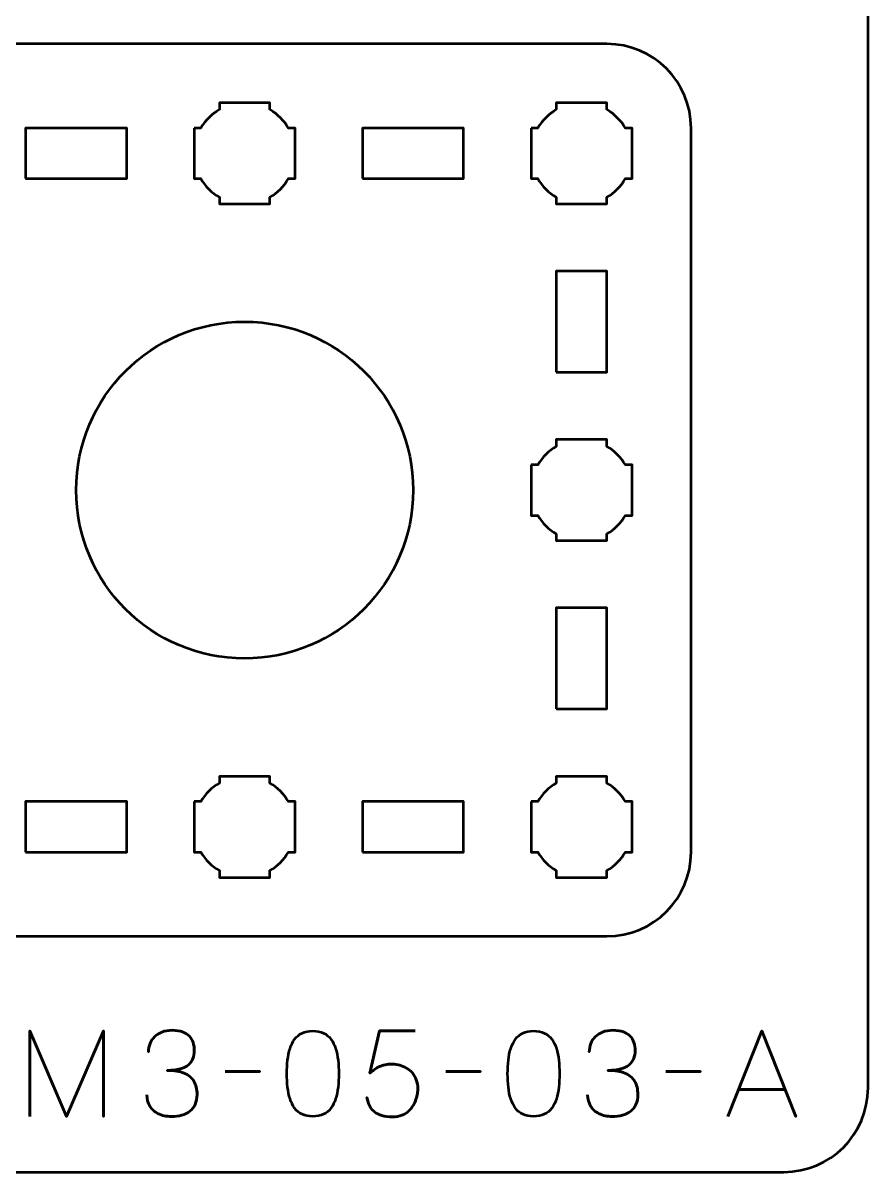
# Model space of a CAD drawing. Header units: centimetres. Extents: x -21 to 0, y -29.7 to 0.
# Drawn here: x -5.02 to 0, y -29.7 to -22.88 of the extents above; entities that cross this region are included whole.
import ezdxf

# ---------------------------------------------------------------- set-up
doc = ezdxf.new("R2010")
doc.units = ezdxf.units.CM
doc.header["$MEASUREMENT"] = 0
doc.layers.add('Layer 1', color=7, linetype='Continuous')

msp = doc.modelspace()

# ---------------------------------------------------------------- linework, layer by layer
at = {"layer": 'Layer 1', "lineweight": 53}
for points in [[(-5, -23.79998), (-4.4, -23.79998), (-4.4, -23.49998), (-5, -23.49998), (-5, -23.79998)], [(-3, -23.79998), (-2.4, -23.79998), (-2.4, -23.49998), (-3, -23.49998), (-3, -23.79998)], [(-1.85, -24.94998), (-1.55, -24.94998), (-1.55, -24.34998), (-1.85, -24.34998), (-1.85, -24.94998)], [(-1.85, -26.94998), (-1.55, -26.94998), (-1.55, -26.34998), (-1.85, -26.34998), (-1.85, -26.94998)], [(-5, -27.79998), (-4.4, -27.79998), (-4.4, -27.49998), (-5, -27.49998), (-5, -27.79998)], [(-3, -27.79998), (-2.4, -27.79998), (-2.4, -27.49998), (-3, -27.49998), (-3, -27.79998)]]:
    msp.add_lwpolyline(points, close=True, dxfattribs=at)
msp.add_ellipse((-3.7, -25.64998), major_axis=(0, 1), ratio=1, dxfattribs=at)
at = {"layer": 'Layer 1', "color": 1, "lineweight": 53}
msp.add_open_spline([(-21.00003, -29.19995), (-21.00003, -29.19995), (-21.00003, -4.69992), (-21.00003, -4.69992), (-21.00003, -4.69992), (-21.00003, -4.61709), (-20.93286, -4.54992), (-20.85003, -4.54992), (-20.85003, -4.54992), (-20.7672, -4.54992), (-20.70003, -4.48275), (-20.70003, -4.39992), (-20.70003, -4.39992), (-20.70003, -4.31709), (-20.7672, -4.24992), (-20.85003, -4.24992), (-20.85003, -4.24992), (-20.93286, -4.24992), (-21.00003, -4.18275), (-21.00003, -4.09992), (-21.00003, -4.09992), (-21.00003, -4.01709), (-20.93286, -3.94992), (-20.85003, -3.94992), (-20.85003, -3.94992), (-20.7672, -3.94992), (-20.70003, -3.88275), (-20.70003, -3.79992), (-20.70003, -3.79992), (-20.70003, -3.71709), (-20.7672, -3.64992), (-20.85003, -3.64992), (-20.85003, -3.64992), (-20.93286, -3.64992), (-21.00003, -3.58275), (-21.00003, -3.49992), (-21.00003, -3.49992), (-21.00003, -3.41709), (-20.93286, -3.34992), (-20.85003, -3.34992), (-20.85003, -3.34992), (-20.7672, -3.34992), (-20.70003, -3.28275), (-20.70003, -3.19992), (-20.70003, -3.19992), (-20.70003, -3.11709), (-20.7672, -3.04992), (-20.85003, -3.04992), (-20.85003, -3.04992), (-20.93286, -3.04992), (-21.00003, -2.98275), (-21.00003, -2.89992), (-21.00003, -2.89992), (-21.00003, -2.81709), (-20.93286, -2.74992), (-20.85003, -2.74992), (-20.85003, -2.74992), (-20.7672, -2.74992), (-20.70003, -2.68275), (-20.70003, -2.59992), (-20.70003, -2.59992), (-20.70003, -2.51709), (-20.7672, -2.44992), (-20.85003, -2.44992), (-20.85003, -2.44992), (-20.93286, -2.44992), (-21.00003, -2.38275), (-21.00003, -2.29992), (-21.00003, -2.29992), (-21.00003, -2.21709), (-20.93286, -2.14992), (-20.85003, -2.14992), (-20.85003, -2.14992), (-20.7672, -2.14992), (-20.70003, -2.08275), (-20.70003, -1.99992), (-20.70003, -1.99992), (-20.70003, -1.91709), (-20.7672, -1.84992), (-20.85003, -1.84992), (-20.85003, -1.84992), (-20.93286, -1.84992), (-21.00003, -1.78275), (-21.00003, -1.69992), (-21.00003, -1.69992), (-21.00003, -1.61709), (-20.93286, -1.54992), (-20.85003, -1.54992), (-20.85003, -1.54992), (-20.7672, -1.54992), (-20.70003, -1.48275), (-20.70003, -1.39992), (-20.70003, -1.39992), (-20.70003, -1.31709), (-20.7672, -1.24992), (-20.85003, -1.24992), (-20.85003, -1.24992), (-20.93286, -1.24992), (-21.00003, -1.18275), (-21.00003, -1.09992), (-21.00003, -1.09992), (-21.00003, -1.09992), (-21.00003, -0.49992), (-21.00003, -0.49992), (-21.00003, -0.49992), (-21.00003, -0.22295), (-20.77694, 0.00004), (-20.49994, 0.00004), (-20.49994, 0.00004), (-20.49994, 0.00004), (-0.50008, 0.00004), (-0.50008, 0.00004), (-0.50008, 0.00004), (-0.22294, 0.00004), (0.00002, -0.22295), (0.00002, -0.49992), (0.00002, -0.49992), (0.00002, -0.49992), (0.00002, -29.19995), (0.00002, -29.19995), (0.00002, -29.19995), (0.00002, -29.47695), (-0.22294, -29.70004), (-0.50008, -29.70004), (-0.50008, -29.70004), (-0.50008, -29.70004), (-20.49994, -29.70004), (-20.49994, -29.70004), (-20.49994, -29.70004), (-20.77694, -29.70004), (-21.00003, -29.47695), (-21.00003, -29.19995)], degree=3, knots=[0, 0, 0, 0, 0.030303, 0.030303, 0.030303, 0.030303, 0.0606061, 0.0606061, 0.0606061, 0.0606061, 0.0909091, 0.0909091, 0.0909091, 0.0909091, 0.1212121, 0.1212121, 0.1212121, 0.1212121, 0.1515152, 0.1515152, 0.1515152, 0.1515152, 0.1818182, 0.1818182, 0.1818182, 0.1818182, 0.2121212, 0.2121212, 0.2121212, 0.2121212, 0.2424242, 0.2424242, 0.2424242, 0.2424242, 0.2727273, 0.2727273, 0.2727273, 0.2727273, 0.3030303, 0.3030303, 0.3030303, 0.3030303, 0.3333333, 0.3333333, 0.3333333, 0.3333333, 0.3636364, 0.3636364, 0.3636364, 0.3636364, 0.3939394, 0.3939394, 0.3939394, 0.3939394, 0.4242424, 0.4242424, 0.4242424, 0.4242424, 0.4545455, 0.4545455, 0.4545455, 0.4545455, 0.4848485, 0.4848485, 0.4848485, 0.4848485, 0.5151515, 0.5151515, 0.5151515, 0.5151515, 0.5454545, 0.5454545, 0.5454545, 0.5454545, 0.5757576, 0.5757576, 0.5757576, 0.5757576, 0.6060606, 0.6060606, 0.6060606, 0.6060606, 0.6363636, 0.6363636, 0.6363636, 0.6363636, 0.6666667, 0.6666667, 0.6666667, 0.6666667, 0.6969697, 0.6969697, 0.6969697, 0.6969697, 0.7272727, 0.7272727, 0.7272727, 0.7272727, 0.7575758, 0.7575758, 0.7575758, 0.7575758, 0.7878788, 0.7878788, 0.7878788, 0.7878788, 0.8181818, 0.8181818, 0.8181818, 0.8181818, 0.8484848, 0.8484848, 0.8484848, 0.8484848, 0.8787879, 0.8787879, 0.8787879, 0.8787879, 0.9090909, 0.9090909, 0.9090909, 0.9090909, 0.9393939, 0.9393939, 0.9393939, 0.9393939, 0.969697, 0.969697, 0.969697, 0.969697, 1, 1, 1, 1], dxfattribs=at)
at = {"layer": 'Layer 1', "color": 3, "lineweight": 53}
msp.add_open_spline([(-10.35, -27.79998), (-10.35, -27.79998), (-10.35, -23.49998), (-10.35, -23.49998), (-10.35, -23.49998), (-10.35, -23.22389), (-10.12609, -22.99998), (-9.85, -22.99998), (-9.85, -22.99998), (-9.85, -22.99998), (-1.55, -22.99998), (-1.55, -22.99998), (-1.55, -22.99998), (-1.27391, -22.99998), (-1.05, -23.22389), (-1.05, -23.49998), (-1.05, -23.49998), (-1.05, -23.49998), (-1.05, -27.79998), (-1.05, -27.79998), (-1.05, -27.79998), (-1.05, -28.07607), (-1.27391, -28.29998), (-1.55, -28.29998), (-1.55, -28.29998), (-1.55, -28.29998), (-9.85, -28.29998), (-9.85, -28.29998), (-9.85, -28.29998), (-10.12609, -28.29998), (-10.35, -28.07607), (-10.35, -27.79998)], degree=3, knots=[0, 0, 0, 0, 0.125, 0.125, 0.125, 0.125, 0.25, 0.25, 0.25, 0.25, 0.375, 0.375, 0.375, 0.375, 0.5, 0.5, 0.5, 0.5, 0.625, 0.625, 0.625, 0.625, 0.75, 0.75, 0.75, 0.75, 0.875, 0.875, 0.875, 0.875, 1, 1, 1, 1], dxfattribs=at)
at = {"layer": 'Layer 1', "lineweight": 53}
for points in [[(-4, -23.49998), (-4, -23.49998), (-3.95985, -23.49998), (-3.95985, -23.49998), (-3.95985, -23.49998), (-3.9335, -23.45445), (-3.89553, -23.41648), (-3.85, -23.39013), (-3.85, -23.39013), (-3.85, -23.39013), (-3.85, -23.34998), (-3.85, -23.34998), (-3.85, -23.34998), (-3.85, -23.34998), (-3.7, -23.34998), (-3.7, -23.34998), (-3.7, -23.34998), (-3.7, -23.34998), (-3.55, -23.34998), (-3.55, -23.34998), (-3.55, -23.34998), (-3.55, -23.34998), (-3.55, -23.39013), (-3.55, -23.39013), (-3.55, -23.39013), (-3.50447, -23.41648), (-3.4665, -23.45445), (-3.44015, -23.49998), (-3.44015, -23.49998), (-3.44015, -23.49998), (-3.4, -23.49998), (-3.4, -23.49998), (-3.4, -23.49998), (-3.4, -23.49998), (-3.4, -23.64998), (-3.4, -23.64998), (-3.4, -23.64998), (-3.4, -23.64998), (-3.4, -23.79998), (-3.4, -23.79998), (-3.4, -23.79998), (-3.4, -23.79998), (-3.44015, -23.79998), (-3.44015, -23.79998), (-3.44015, -23.79998), (-3.4665, -23.84551), (-3.50447, -23.88348), (-3.55, -23.90983), (-3.55, -23.90983), (-3.55, -23.90983), (-3.55, -23.94998), (-3.55, -23.94998), (-3.55, -23.94998), (-3.55, -23.94998), (-3.7, -23.94998), (-3.7, -23.94998), (-3.7, -23.94998), (-3.7, -23.94998), (-3.85, -23.94998), (-3.85, -23.94998), (-3.85, -23.94998), (-3.85, -23.94998), (-3.85, -23.90983), (-3.85, -23.90983), (-3.85, -23.90983), (-3.89553, -23.88348), (-3.9335, -23.84551), (-3.95985, -23.79998), (-3.95985, -23.79998), (-3.95985, -23.79998), (-4, -23.79998), (-4, -23.79998), (-4, -23.79998), (-4, -23.79998), (-4, -23.64998), (-4, -23.64998), (-4, -23.64998), (-4, -23.64998), (-4, -23.49998), (-4, -23.49998)], [(-2, -23.49998), (-2, -23.49998), (-1.95985, -23.49998), (-1.95985, -23.49998), (-1.95985, -23.49998), (-1.9335, -23.45445), (-1.89553, -23.41648), (-1.85, -23.39013), (-1.85, -23.39013), (-1.85, -23.39013), (-1.85, -23.34998), (-1.85, -23.34998), (-1.85, -23.34998), (-1.85, -23.34998), (-1.7, -23.34998), (-1.7, -23.34998), (-1.7, -23.34998), (-1.7, -23.34998), (-1.55, -23.34998), (-1.55, -23.34998), (-1.55, -23.34998), (-1.55, -23.34998), (-1.55, -23.39013), (-1.55, -23.39013), (-1.55, -23.39013), (-1.50447, -23.41648), (-1.4665, -23.45445), (-1.44015, -23.49998), (-1.44015, -23.49998), (-1.44015, -23.49998), (-1.4, -23.49998), (-1.4, -23.49998), (-1.4, -23.49998), (-1.4, -23.49998), (-1.4, -23.64998), (-1.4, -23.64998), (-1.4, -23.64998), (-1.4, -23.64998), (-1.4, -23.79998), (-1.4, -23.79998), (-1.4, -23.79998), (-1.4, -23.79998), (-1.44015, -23.79998), (-1.44015, -23.79998), (-1.44015, -23.79998), (-1.4665, -23.84551), (-1.50447, -23.88348), (-1.55, -23.90983), (-1.55, -23.90983), (-1.55, -23.90983), (-1.55, -23.94998), (-1.55, -23.94998), (-1.55, -23.94998), (-1.55, -23.94998), (-1.7, -23.94998), (-1.7, -23.94998), (-1.7, -23.94998), (-1.7, -23.94998), (-1.85, -23.94998), (-1.85, -23.94998), (-1.85, -23.94998), (-1.85, -23.94998), (-1.85, -23.90983), (-1.85, -23.90983), (-1.85, -23.90983), (-1.89553, -23.88348), (-1.9335, -23.84551), (-1.95985, -23.79998), (-1.95985, -23.79998), (-1.95985, -23.79998), (-2, -23.79998), (-2, -23.79998), (-2, -23.79998), (-2, -23.79998), (-2, -23.64998), (-2, -23.64998), (-2, -23.64998), (-2, -23.64998), (-2, -23.49998), (-2, -23.49998)], [(-2, -25.49998), (-2, -25.49998), (-1.95985, -25.49998), (-1.95985, -25.49998), (-1.95985, -25.49998), (-1.9335, -25.45445), (-1.89553, -25.41648), (-1.85, -25.39013), (-1.85, -25.39013), (-1.85, -25.39013), (-1.85, -25.34998), (-1.85, -25.34998), (-1.85, -25.34998), (-1.85, -25.34998), (-1.7, -25.34998), (-1.7, -25.34998), (-1.7, -25.34998), (-1.7, -25.34998), (-1.55, -25.34998), (-1.55, -25.34998), (-1.55, -25.34998), (-1.55, -25.34998), (-1.55, -25.39013), (-1.55, -25.39013), (-1.55, -25.39013), (-1.50447, -25.41648), (-1.4665, -25.45445), (-1.44015, -25.49998), (-1.44015, -25.49998), (-1.44015, -25.49998), (-1.4, -25.49998), (-1.4, -25.49998), (-1.4, -25.49998), (-1.4, -25.49998), (-1.4, -25.64998), (-1.4, -25.64998), (-1.4, -25.64998), (-1.4, -25.64998), (-1.4, -25.79998), (-1.4, -25.79998), (-1.4, -25.79998), (-1.4, -25.79998), (-1.44015, -25.79998), (-1.44015, -25.79998), (-1.44015, -25.79998), (-1.4665, -25.84551), (-1.50447, -25.88348), (-1.55, -25.90983), (-1.55, -25.90983), (-1.55, -25.90983), (-1.55, -25.94998), (-1.55, -25.94998), (-1.55, -25.94998), (-1.55, -25.94998), (-1.7, -25.94998), (-1.7, -25.94998), (-1.7, -25.94998), (-1.7, -25.94998), (-1.85, -25.94998), (-1.85, -25.94998), (-1.85, -25.94998), (-1.85, -25.94998), (-1.85, -25.90983), (-1.85, -25.90983), (-1.85, -25.90983), (-1.89553, -25.88348), (-1.9335, -25.84551), (-1.95985, -25.79998), (-1.95985, -25.79998), (-1.95985, -25.79998), (-2, -25.79998), (-2, -25.79998), (-2, -25.79998), (-2, -25.79998), (-2, -25.64998), (-2, -25.64998), (-2, -25.64998), (-2, -25.64998), (-2, -25.49998), (-2, -25.49998)], [(-4, -27.49998), (-4, -27.49998), (-3.95985, -27.49998), (-3.95985, -27.49998), (-3.95985, -27.49998), (-3.9335, -27.45445), (-3.89553, -27.41648), (-3.85, -27.39013), (-3.85, -27.39013), (-3.85, -27.39013), (-3.85, -27.34998), (-3.85, -27.34998), (-3.85, -27.34998), (-3.85, -27.34998), (-3.7, -27.34998), (-3.7, -27.34998), (-3.7, -27.34998), (-3.7, -27.34998), (-3.55, -27.34998), (-3.55, -27.34998), (-3.55, -27.34998), (-3.55, -27.34998), (-3.55, -27.39013), (-3.55, -27.39013), (-3.55, -27.39013), (-3.50447, -27.41648), (-3.4665, -27.45445), (-3.44015, -27.49998), (-3.44015, -27.49998), (-3.44015, -27.49998), (-3.4, -27.49998), (-3.4, -27.49998), (-3.4, -27.49998), (-3.4, -27.49998), (-3.4, -27.64998), (-3.4, -27.64998), (-3.4, -27.64998), (-3.4, -27.64998), (-3.4, -27.79998), (-3.4, -27.79998), (-3.4, -27.79998), (-3.4, -27.79998), (-3.44015, -27.79998), (-3.44015, -27.79998), (-3.44015, -27.79998), (-3.4665, -27.84551), (-3.50447, -27.88348), (-3.55, -27.90983), (-3.55, -27.90983), (-3.55, -27.90983), (-3.55, -27.94998), (-3.55, -27.94998), (-3.55, -27.94998), (-3.55, -27.94998), (-3.7, -27.94998), (-3.7, -27.94998), (-3.7, -27.94998), (-3.7, -27.94998), (-3.85, -27.94998), (-3.85, -27.94998), (-3.85, -27.94998), (-3.85, -27.94998), (-3.85, -27.90983), (-3.85, -27.90983), (-3.85, -27.90983), (-3.89553, -27.88348), (-3.9335, -27.84551), (-3.95985, -27.79998), (-3.95985, -27.79998), (-3.95985, -27.79998), (-4, -27.79998), (-4, -27.79998), (-4, -27.79998), (-4, -27.79998), (-4, -27.64998), (-4, -27.64998), (-4, -27.64998), (-4, -27.64998), (-4, -27.49998), (-4, -27.49998)], [(-2, -27.49998), (-2, -27.49998), (-1.95985, -27.49998), (-1.95985, -27.49998), (-1.95985, -27.49998), (-1.9335, -27.45445), (-1.89553, -27.41648), (-1.85, -27.39013), (-1.85, -27.39013), (-1.85, -27.39013), (-1.85, -27.34998), (-1.85, -27.34998), (-1.85, -27.34998), (-1.85, -27.34998), (-1.7, -27.34998), (-1.7, -27.34998), (-1.7, -27.34998), (-1.7, -27.34998), (-1.55, -27.34998), (-1.55, -27.34998), (-1.55, -27.34998), (-1.55, -27.34998), (-1.55, -27.39013), (-1.55, -27.39013), (-1.55, -27.39013), (-1.50447, -27.41648), (-1.4665, -27.45445), (-1.44015, -27.49998), (-1.44015, -27.49998), (-1.44015, -27.49998), (-1.4, -27.49998), (-1.4, -27.49998), (-1.4, -27.49998), (-1.4, -27.49998), (-1.4, -27.64998), (-1.4, -27.64998), (-1.4, -27.64998), (-1.4, -27.64998), (-1.4, -27.79998), (-1.4, -27.79998), (-1.4, -27.79998), (-1.4, -27.79998), (-1.44015, -27.79998), (-1.44015, -27.79998), (-1.44015, -27.79998), (-1.4665, -27.84551), (-1.50447, -27.88348), (-1.55, -27.90983), (-1.55, -27.90983), (-1.55, -27.90983), (-1.55, -27.94998), (-1.55, -27.94998), (-1.55, -27.94998), (-1.55, -27.94998), (-1.7, -27.94998), (-1.7, -27.94998), (-1.7, -27.94998), (-1.7, -27.94998), (-1.85, -27.94998), (-1.85, -27.94998), (-1.85, -27.94998), (-1.85, -27.94998), (-1.85, -27.90983), (-1.85, -27.90983), (-1.85, -27.90983), (-1.89553, -27.88348), (-1.9335, -27.84551), (-1.95985, -27.79998), (-1.95985, -27.79998), (-1.95985, -27.79998), (-2, -27.79998), (-2, -27.79998), (-2, -27.79998), (-2, -27.79998), (-2, -27.64998), (-2, -27.64998), (-2, -27.64998), (-2, -27.64998), (-2, -27.49998), (-2, -27.49998)]]:
    msp.add_open_spline(points, degree=3, knots=[0, 0, 0, 0, 0.05, 0.05, 0.05, 0.05, 0.1, 0.1, 0.1, 0.1, 0.15, 0.15, 0.15, 0.15, 0.2, 0.2, 0.2, 0.2, 0.25, 0.25, 0.25, 0.25, 0.3, 0.3, 0.3, 0.3, 0.35, 0.35, 0.35, 0.35, 0.4, 0.4, 0.4, 0.4, 0.45, 0.45, 0.45, 0.45, 0.5, 0.5, 0.5, 0.5, 0.55, 0.55, 0.55, 0.55, 0.6, 0.6, 0.6, 0.6, 0.65, 0.65, 0.65, 0.65, 0.7, 0.7, 0.7, 0.7, 0.75, 0.75, 0.75, 0.75, 0.8, 0.8, 0.8, 0.8, 0.85, 0.85, 0.85, 0.85, 0.9, 0.9, 0.9, 0.9, 0.95, 0.95, 0.95, 0.95, 1, 1, 1, 1], dxfattribs=at)
at = {"layer": 'Layer 1', "color": 5, "lineweight": 53}
for points, knots in [([(-4.97516, -29.36992), (-4.97516, -29.36992), (-4.97516, -28.86121), (-4.97516, -28.86121), (-4.97516, -28.86121), (-4.97516, -28.86121), (-4.75644, -29.36992), (-4.75644, -29.36992), (-4.75644, -29.36992), (-4.75644, -29.36992), (-4.53701, -28.86121), (-4.53701, -28.86121), (-4.53701, -28.86121), (-4.53701, -28.86121), (-4.53701, -29.36992), (-4.53701, -29.36992), (-4.53701, -29.36992), (-4.53701, -29.36992), (-4.53701, -28.86121), (-4.53701, -28.86121), (-4.53701, -28.86121), (-4.53701, -28.86121), (-4.75644, -29.36992), (-4.75644, -29.36992), (-4.75644, -29.36992), (-4.75644, -29.36992), (-4.97516, -28.86121), (-4.97516, -28.86121), (-4.97516, -28.86121), (-4.97516, -28.86121), (-4.97516, -29.36992), (-4.97516, -29.36992)], [0, 0, 0, 0, 0.125, 0.125, 0.125, 0.125, 0.25, 0.25, 0.25, 0.25, 0.375, 0.375, 0.375, 0.375, 0.5, 0.5, 0.5, 0.5, 0.625, 0.625, 0.625, 0.625, 0.75, 0.75, 0.75, 0.75, 0.875, 0.875, 0.875, 0.875, 1, 1, 1, 1]), ([(-4.28018, -29.24221), (-4.28006, -29.26761), (-4.27418, -29.28972), (-4.26254, -29.30889), (-4.26254, -29.30889), (-4.2509, -29.32794), (-4.23432, -29.34287), (-4.21268, -29.35357), (-4.21268, -29.35357), (-4.19104, -29.36428), (-4.16506, -29.36968), (-4.13483, -29.36992), (-4.13483, -29.36992), (-4.11214, -29.36992), (-4.09156, -29.36757), (-4.07286, -29.36263), (-4.07286, -29.36263), (-4.05428, -29.35769), (-4.03829, -29.35005), (-4.02477, -29.33958), (-4.02477, -29.33958), (-4.01124, -29.32912), (-4.0009, -29.31559), (-3.99349, -29.29913), (-3.99349, -29.29913), (-3.9862, -29.28255), (-3.98255, -29.26267), (-3.98243, -29.23939), (-3.98243, -29.23939), (-3.98232, -29.20835), (-3.98867, -29.18212), (-4.00125, -29.16084), (-4.00125, -29.16084), (-4.01383, -29.13955), (-4.03335, -29.12356), (-4.05957, -29.11263), (-4.05957, -29.11263), (-4.0858, -29.10169), (-4.11943, -29.09616), (-4.16023, -29.09616), (-4.16023, -29.09616), (-4.12978, -29.09628), (-4.10426, -29.09346), (-4.08345, -29.0877), (-4.08345, -29.0877), (-4.06275, -29.08193), (-4.04617, -29.07382), (-4.0337, -29.06324), (-4.0337, -29.06324), (-4.02124, -29.05277), (-4.01218, -29.04031), (-4.00678, -29.02596), (-4.00678, -29.02596), (-4.00125, -29.01173), (-3.99854, -28.99609), (-3.99866, -28.97904), (-3.99866, -28.97904), (-3.99854, -28.96199), (-4.0009, -28.94623), (-4.0056, -28.93165), (-4.0056, -28.93165), (-4.01019, -28.91707), (-4.01771, -28.90425), (-4.02794, -28.89331), (-4.02794, -28.89331), (-4.03817, -28.88238), (-4.0517, -28.87379), (-4.06828, -28.86768), (-4.06828, -28.86768), (-4.08497, -28.86156), (-4.10532, -28.85851), (-4.12919, -28.85839), (-4.12919, -28.85839), (-4.15294, -28.85851), (-4.17376, -28.86203), (-4.1914, -28.86885), (-4.1914, -28.86885), (-4.20915, -28.87568), (-4.22373, -28.88497), (-4.23549, -28.89684), (-4.23549, -28.89684), (-4.24714, -28.90872), (-4.25584, -28.92224), (-4.2616, -28.93753), (-4.2616, -28.93753), (-4.26748, -28.95282), (-4.2703, -28.96904), (-4.2703, -28.9861), (-4.2703, -28.9861), (-4.2703, -28.96904), (-4.26748, -28.95282), (-4.2616, -28.93753), (-4.2616, -28.93753), (-4.25584, -28.92224), (-4.24714, -28.90872), (-4.23549, -28.89684), (-4.23549, -28.89684), (-4.22373, -28.88497), (-4.20915, -28.87568), (-4.1914, -28.86885), (-4.1914, -28.86885), (-4.17376, -28.86203), (-4.15294, -28.85851), (-4.12919, -28.85839), (-4.12919, -28.85839), (-4.10532, -28.85851), (-4.08497, -28.86156), (-4.06828, -28.86768), (-4.06828, -28.86768), (-4.0517, -28.87379), (-4.03817, -28.88238), (-4.02794, -28.89331), (-4.02794, -28.89331), (-4.01771, -28.90425), (-4.01019, -28.91707), (-4.0056, -28.93165), (-4.0056, -28.93165), (-4.0009, -28.94623), (-3.99854, -28.96199), (-3.99866, -28.97904), (-3.99866, -28.97904), (-3.99854, -28.99609), (-4.00125, -29.01173), (-4.00678, -29.02596), (-4.00678, -29.02596), (-4.01218, -29.04031), (-4.02124, -29.05277), (-4.0337, -29.06324), (-4.0337, -29.06324), (-4.04617, -29.07382), (-4.06275, -29.08193), (-4.08345, -29.0877), (-4.08345, -29.0877), (-4.10426, -29.09346), (-4.12978, -29.09628), (-4.16023, -29.09616), (-4.16023, -29.09616), (-4.11943, -29.09616), (-4.0858, -29.10169), (-4.05957, -29.11263), (-4.05957, -29.11263), (-4.03335, -29.12356), (-4.01383, -29.13955), (-4.00125, -29.16084), (-4.00125, -29.16084), (-3.98867, -29.18212), (-3.98232, -29.20835), (-3.98243, -29.23939), (-3.98243, -29.23939), (-3.98255, -29.26267), (-3.9862, -29.28255), (-3.99349, -29.29913), (-3.99349, -29.29913), (-4.0009, -29.31559), (-4.01124, -29.32912), (-4.02477, -29.33958), (-4.02477, -29.33958), (-4.03829, -29.35005), (-4.05428, -29.35769), (-4.07286, -29.36263), (-4.07286, -29.36263), (-4.09156, -29.36757), (-4.11214, -29.36992), (-4.13483, -29.36992), (-4.13483, -29.36992), (-4.16506, -29.36968), (-4.19104, -29.36428), (-4.21268, -29.35357), (-4.21268, -29.35357), (-4.23432, -29.34287), (-4.2509, -29.32794), (-4.26254, -29.30889), (-4.26254, -29.30889), (-4.27418, -29.28972), (-4.28006, -29.26761), (-4.28018, -29.24221)], [0, 0, 0, 0, 0.0227273, 0.0227273, 0.0227273, 0.0227273, 0.0454545, 0.0454545, 0.0454545, 0.0454545, 0.0681818, 0.0681818, 0.0681818, 0.0681818, 0.0909091, 0.0909091, 0.0909091, 0.0909091, 0.1136364, 0.1136364, 0.1136364, 0.1136364, 0.1363636, 0.1363636, 0.1363636, 0.1363636, 0.1590909, 0.1590909, 0.1590909, 0.1590909, 0.1818182, 0.1818182, 0.1818182, 0.1818182, 0.2045455, 0.2045455, 0.2045455, 0.2045455, 0.2272727, 0.2272727, 0.2272727, 0.2272727, 0.25, 0.25, 0.25, 0.25, 0.2727273, 0.2727273, 0.2727273, 0.2727273, 0.2954545, 0.2954545, 0.2954545, 0.2954545, 0.3181818, 0.3181818, 0.3181818, 0.3181818, 0.3409091, 0.3409091, 0.3409091, 0.3409091, 0.3636364, 0.3636364, 0.3636364, 0.3636364, 0.3863636, 0.3863636, 0.3863636, 0.3863636, 0.4090909, 0.4090909, 0.4090909, 0.4090909, 0.4318182, 0.4318182, 0.4318182, 0.4318182, 0.4545455, 0.4545455, 0.4545455, 0.4545455, 0.4772727, 0.4772727, 0.4772727, 0.4772727, 0.5, 0.5, 0.5, 0.5, 0.5227273, 0.5227273, 0.5227273, 0.5227273, 0.5454545, 0.5454545, 0.5454545, 0.5454545, 0.5681818, 0.5681818, 0.5681818, 0.5681818, 0.5909091, 0.5909091, 0.5909091, 0.5909091, 0.6136364, 0.6136364, 0.6136364, 0.6136364, 0.6363636, 0.6363636, 0.6363636, 0.6363636, 0.6590909, 0.6590909, 0.6590909, 0.6590909, 0.6818182, 0.6818182, 0.6818182, 0.6818182, 0.7045455, 0.7045455, 0.7045455, 0.7045455, 0.7272727, 0.7272727, 0.7272727, 0.7272727, 0.75, 0.75, 0.75, 0.75, 0.7727273, 0.7727273, 0.7727273, 0.7727273, 0.7954545, 0.7954545, 0.7954545, 0.7954545, 0.8181818, 0.8181818, 0.8181818, 0.8181818, 0.8409091, 0.8409091, 0.8409091, 0.8409091, 0.8636364, 0.8636364, 0.8636364, 0.8636364, 0.8863636, 0.8863636, 0.8863636, 0.8863636, 0.9090909, 0.9090909, 0.9090909, 0.9090909, 0.9318182, 0.9318182, 0.9318182, 0.9318182, 0.9545455, 0.9545455, 0.9545455, 0.9545455, 0.9772727, 0.9772727, 0.9772727, 0.9772727, 1, 1, 1, 1]), ([(-3.29522, -29.36992), (-3.27052, -29.3698), (-3.24924, -29.36545), (-3.23148, -29.35698), (-3.23148, -29.35698), (-3.21384, -29.34852), (-3.19914, -29.33641), (-3.18738, -29.321), (-3.18738, -29.321), (-3.17574, -29.30548), (-3.16657, -29.28713), (-3.15975, -29.26597), (-3.15975, -29.26597), (-3.15305, -29.2448), (-3.14823, -29.22163), (-3.14552, -29.19623), (-3.14552, -29.19623), (-3.1427, -29.17083), (-3.14129, -29.14414), (-3.14141, -29.11592), (-3.14141, -29.11592), (-3.14129, -29.08781), (-3.1427, -29.06112), (-3.14552, -29.03584), (-3.14552, -29.03584), (-3.14823, -29.01055), (-3.15305, -28.98727), (-3.15975, -28.9661), (-3.15975, -28.9661), (-3.16657, -28.94506), (-3.17574, -28.92671), (-3.18738, -28.91107), (-3.18738, -28.91107), (-3.19914, -28.89555), (-3.21384, -28.88344), (-3.23148, -28.87497), (-3.23148, -28.87497), (-3.24924, -28.86639), (-3.27052, -28.86203), (-3.29522, -28.86192), (-3.29522, -28.86192), (-3.31991, -28.86203), (-3.3412, -28.86639), (-3.35895, -28.87497), (-3.35895, -28.87497), (-3.37659, -28.88344), (-3.39129, -28.89555), (-3.40305, -28.91107), (-3.40305, -28.91107), (-3.41469, -28.92671), (-3.42386, -28.94506), (-3.43068, -28.9661), (-3.43068, -28.9661), (-3.43739, -28.98727), (-3.44221, -29.01055), (-3.44491, -29.03584), (-3.44491, -29.03584), (-3.44774, -29.06112), (-3.44915, -29.08781), (-3.44903, -29.11592), (-3.44903, -29.11592), (-3.44915, -29.14414), (-3.44774, -29.17083), (-3.44491, -29.19623), (-3.44491, -29.19623), (-3.44221, -29.22163), (-3.43739, -29.2448), (-3.43068, -29.26597), (-3.43068, -29.26597), (-3.42386, -29.28713), (-3.41469, -29.30548), (-3.40305, -29.321), (-3.40305, -29.321), (-3.39129, -29.33641), (-3.37659, -29.34852), (-3.35895, -29.35698), (-3.35895, -29.35698), (-3.3412, -29.36545), (-3.31991, -29.3698), (-3.29522, -29.36992)], [0, 0, 0, 0, 0.05, 0.05, 0.05, 0.05, 0.1, 0.1, 0.1, 0.1, 0.15, 0.15, 0.15, 0.15, 0.2, 0.2, 0.2, 0.2, 0.25, 0.25, 0.25, 0.25, 0.3, 0.3, 0.3, 0.3, 0.35, 0.35, 0.35, 0.35, 0.4, 0.4, 0.4, 0.4, 0.45, 0.45, 0.45, 0.45, 0.5, 0.5, 0.5, 0.5, 0.55, 0.55, 0.55, 0.55, 0.6, 0.6, 0.6, 0.6, 0.65, 0.65, 0.65, 0.65, 0.7, 0.7, 0.7, 0.7, 0.75, 0.75, 0.75, 0.75, 0.8, 0.8, 0.8, 0.8, 0.85, 0.85, 0.85, 0.85, 0.9, 0.9, 0.9, 0.9, 0.95, 0.95, 0.95, 0.95, 1, 1, 1, 1]), ([(-3.29522, -29.36992), (-3.27052, -29.3698), (-3.24924, -29.36545), (-3.23148, -29.35698), (-3.23148, -29.35698), (-3.21384, -29.34852), (-3.19914, -29.33641), (-3.18738, -29.321), (-3.18738, -29.321), (-3.17574, -29.30548), (-3.16657, -29.28713), (-3.15975, -29.26597), (-3.15975, -29.26597), (-3.15305, -29.2448), (-3.14823, -29.22163), (-3.14552, -29.19623), (-3.14552, -29.19623), (-3.1427, -29.17083), (-3.14129, -29.14414), (-3.14141, -29.11592), (-3.14141, -29.11592), (-3.14129, -29.08781), (-3.1427, -29.06112), (-3.14552, -29.03584), (-3.14552, -29.03584), (-3.14823, -29.01055), (-3.15305, -28.98727), (-3.15975, -28.9661), (-3.15975, -28.9661), (-3.16657, -28.94506), (-3.17574, -28.92671), (-3.18738, -28.91107), (-3.18738, -28.91107), (-3.19914, -28.89555), (-3.21384, -28.88344), (-3.23148, -28.87497), (-3.23148, -28.87497), (-3.24924, -28.86639), (-3.27052, -28.86203), (-3.29522, -28.86192), (-3.29522, -28.86192), (-3.31991, -28.86203), (-3.3412, -28.86639), (-3.35895, -28.87497), (-3.35895, -28.87497), (-3.37659, -28.88344), (-3.39129, -28.89555), (-3.40305, -28.91107), (-3.40305, -28.91107), (-3.41469, -28.92671), (-3.42386, -28.94506), (-3.43068, -28.9661), (-3.43068, -28.9661), (-3.43739, -28.98727), (-3.44221, -29.01055), (-3.44491, -29.03584), (-3.44491, -29.03584), (-3.44774, -29.06112), (-3.44915, -29.08781), (-3.44903, -29.11592), (-3.44903, -29.11592), (-3.44915, -29.14414), (-3.44774, -29.17083), (-3.44491, -29.19623), (-3.44491, -29.19623), (-3.44221, -29.22163), (-3.43739, -29.2448), (-3.43068, -29.26597), (-3.43068, -29.26597), (-3.42386, -29.28713), (-3.41469, -29.30548), (-3.40305, -29.321), (-3.40305, -29.321), (-3.39129, -29.33641), (-3.37659, -29.34852), (-3.35895, -29.35698), (-3.35895, -29.35698), (-3.3412, -29.36545), (-3.31991, -29.3698), (-3.29522, -29.36992)], [0, 0, 0, 0, 0.05, 0.05, 0.05, 0.05, 0.1, 0.1, 0.1, 0.1, 0.15, 0.15, 0.15, 0.15, 0.2, 0.2, 0.2, 0.2, 0.25, 0.25, 0.25, 0.25, 0.3, 0.3, 0.3, 0.3, 0.35, 0.35, 0.35, 0.35, 0.4, 0.4, 0.4, 0.4, 0.45, 0.45, 0.45, 0.45, 0.5, 0.5, 0.5, 0.5, 0.55, 0.55, 0.55, 0.55, 0.6, 0.6, 0.6, 0.6, 0.65, 0.65, 0.65, 0.65, 0.7, 0.7, 0.7, 0.7, 0.75, 0.75, 0.75, 0.75, 0.8, 0.8, 0.8, 0.8, 0.85, 0.85, 0.85, 0.85, 0.9, 0.9, 0.9, 0.9, 0.95, 0.95, 0.95, 0.95, 1, 1, 1, 1]), ([(-2.68844, -28.86121), (-2.68844, -28.86121), (-2.90011, -28.86121), (-2.90011, -28.86121), (-2.90011, -28.86121), (-2.90011, -28.86121), (-2.95655, -29.1138), (-2.95655, -29.1138), (-2.95655, -29.1138), (-2.94667, -29.10533), (-2.93727, -29.09769), (-2.92821, -29.09099), (-2.92821, -29.09099), (-2.91927, -29.08429), (-2.90987, -29.07864), (-2.89987, -29.07394), (-2.89987, -29.07394), (-2.88999, -29.06923), (-2.8787, -29.06571), (-2.866, -29.06324), (-2.866, -29.06324), (-2.85342, -29.06077), (-2.83837, -29.05947), (-2.82108, -29.05947), (-2.82108, -29.05947), (-2.80697, -29.05947), (-2.79286, -29.06136), (-2.77875, -29.06524), (-2.77875, -29.06524), (-2.76464, -29.069), (-2.75123, -29.07476), (-2.73853, -29.0824), (-2.73853, -29.0824), (-2.72571, -29.09017), (-2.71443, -29.09981), (-2.70455, -29.11145), (-2.70455, -29.11145), (-2.69455, -29.12309), (-2.68667, -29.13673), (-2.68103, -29.15237), (-2.68103, -29.15237), (-2.67527, -29.16801), (-2.67233, -29.18577), (-2.67221, -29.20552), (-2.67221, -29.20552), (-2.67209, -29.21282), (-2.67292, -29.22199), (-2.67456, -29.23281), (-2.67456, -29.23281), (-2.67609, -29.24362), (-2.67891, -29.25538), (-2.68291, -29.26785), (-2.68291, -29.26785), (-2.68691, -29.28031), (-2.69255, -29.29266), (-2.69973, -29.30489), (-2.69973, -29.30489), (-2.7069, -29.31712), (-2.71607, -29.32829), (-2.72713, -29.3384), (-2.72713, -29.3384), (-2.73818, -29.34852), (-2.75159, -29.35663), (-2.76723, -29.36275), (-2.76723, -29.36275), (-2.78298, -29.36874), (-2.80144, -29.37192), (-2.82249, -29.37204), (-2.82249, -29.37204), (-2.84766, -29.37192), (-2.86883, -29.36921), (-2.88599, -29.36416), (-2.88599, -29.36416), (-2.90316, -29.35898), (-2.91716, -29.35228), (-2.92798, -29.34381), (-2.92798, -29.34381), (-2.93891, -29.33535), (-2.94738, -29.32606), (-2.95349, -29.31594), (-2.95349, -29.31594), (-2.95961, -29.30583), (-2.96419, -29.29572), (-2.96725, -29.28561), (-2.96725, -29.28561), (-2.97031, -29.27549), (-2.97266, -29.2662), (-2.97419, -29.25774), (-2.97419, -29.25774), (-2.97266, -29.2662), (-2.97031, -29.27549), (-2.96725, -29.28561), (-2.96725, -29.28561), (-2.96419, -29.29572), (-2.95961, -29.30583), (-2.95349, -29.31594), (-2.95349, -29.31594), (-2.94738, -29.32606), (-2.93891, -29.33535), (-2.92798, -29.34381), (-2.92798, -29.34381), (-2.91716, -29.35228), (-2.90316, -29.35898), (-2.88599, -29.36416), (-2.88599, -29.36416), (-2.86883, -29.36921), (-2.84766, -29.37192), (-2.82249, -29.37204), (-2.82249, -29.37204), (-2.80144, -29.37192), (-2.78298, -29.36874), (-2.76723, -29.36275), (-2.76723, -29.36275), (-2.75159, -29.35663), (-2.73818, -29.34852), (-2.72713, -29.3384), (-2.72713, -29.3384), (-2.71607, -29.32829), (-2.7069, -29.31712), (-2.69973, -29.30489), (-2.69973, -29.30489), (-2.69255, -29.29266), (-2.68691, -29.28031), (-2.68291, -29.26785), (-2.68291, -29.26785), (-2.67891, -29.25538), (-2.67609, -29.24362), (-2.67456, -29.23281), (-2.67456, -29.23281), (-2.67292, -29.22199), (-2.67209, -29.21282), (-2.67221, -29.20552), (-2.67221, -29.20552), (-2.67233, -29.18577), (-2.67527, -29.16801), (-2.68103, -29.15237), (-2.68103, -29.15237), (-2.68667, -29.13673), (-2.69455, -29.12309), (-2.70455, -29.11145), (-2.70455, -29.11145), (-2.71443, -29.09981), (-2.72571, -29.09017), (-2.73853, -29.0824), (-2.73853, -29.0824), (-2.75123, -29.07476), (-2.76464, -29.069), (-2.77875, -29.06524), (-2.77875, -29.06524), (-2.79286, -29.06136), (-2.80697, -29.05947), (-2.82108, -29.05947), (-2.82108, -29.05947), (-2.83837, -29.05947), (-2.85342, -29.06077), (-2.866, -29.06324), (-2.866, -29.06324), (-2.8787, -29.06571), (-2.88999, -29.06923), (-2.89987, -29.07394), (-2.89987, -29.07394), (-2.90987, -29.07864), (-2.91927, -29.08429), (-2.92821, -29.09099), (-2.92821, -29.09099), (-2.93727, -29.09769), (-2.94667, -29.10533), (-2.95655, -29.1138), (-2.95655, -29.1138), (-2.95655, -29.1138), (-2.90011, -28.86121), (-2.90011, -28.86121), (-2.90011, -28.86121), (-2.90011, -28.86121), (-2.68844, -28.86121), (-2.68844, -28.86121)], [0, 0, 0, 0, 0.0227273, 0.0227273, 0.0227273, 0.0227273, 0.0454545, 0.0454545, 0.0454545, 0.0454545, 0.0681818, 0.0681818, 0.0681818, 0.0681818, 0.0909091, 0.0909091, 0.0909091, 0.0909091, 0.1136364, 0.1136364, 0.1136364, 0.1136364, 0.1363636, 0.1363636, 0.1363636, 0.1363636, 0.1590909, 0.1590909, 0.1590909, 0.1590909, 0.1818182, 0.1818182, 0.1818182, 0.1818182, 0.2045455, 0.2045455, 0.2045455, 0.2045455, 0.2272727, 0.2272727, 0.2272727, 0.2272727, 0.25, 0.25, 0.25, 0.25, 0.2727273, 0.2727273, 0.2727273, 0.2727273, 0.2954545, 0.2954545, 0.2954545, 0.2954545, 0.3181818, 0.3181818, 0.3181818, 0.3181818, 0.3409091, 0.3409091, 0.3409091, 0.3409091, 0.3636364, 0.3636364, 0.3636364, 0.3636364, 0.3863636, 0.3863636, 0.3863636, 0.3863636, 0.4090909, 0.4090909, 0.4090909, 0.4090909, 0.4318182, 0.4318182, 0.4318182, 0.4318182, 0.4545455, 0.4545455, 0.4545455, 0.4545455, 0.4772727, 0.4772727, 0.4772727, 0.4772727, 0.5, 0.5, 0.5, 0.5, 0.5227273, 0.5227273, 0.5227273, 0.5227273, 0.5454545, 0.5454545, 0.5454545, 0.5454545, 0.5681818, 0.5681818, 0.5681818, 0.5681818, 0.5909091, 0.5909091, 0.5909091, 0.5909091, 0.6136364, 0.6136364, 0.6136364, 0.6136364, 0.6363636, 0.6363636, 0.6363636, 0.6363636, 0.6590909, 0.6590909, 0.6590909, 0.6590909, 0.6818182, 0.6818182, 0.6818182, 0.6818182, 0.7045455, 0.7045455, 0.7045455, 0.7045455, 0.7272727, 0.7272727, 0.7272727, 0.7272727, 0.75, 0.75, 0.75, 0.75, 0.7727273, 0.7727273, 0.7727273, 0.7727273, 0.7954545, 0.7954545, 0.7954545, 0.7954545, 0.8181818, 0.8181818, 0.8181818, 0.8181818, 0.8409091, 0.8409091, 0.8409091, 0.8409091, 0.8636364, 0.8636364, 0.8636364, 0.8636364, 0.8863636, 0.8863636, 0.8863636, 0.8863636, 0.9090909, 0.9090909, 0.9090909, 0.9090909, 0.9318182, 0.9318182, 0.9318182, 0.9318182, 0.9545455, 0.9545455, 0.9545455, 0.9545455, 0.9772727, 0.9772727, 0.9772727, 0.9772727, 1, 1, 1, 1]), ([(-1.985, -29.36992), (-1.9603, -29.3698), (-1.93902, -29.36545), (-1.92126, -29.35698), (-1.92126, -29.35698), (-1.90362, -29.34852), (-1.88892, -29.33641), (-1.87716, -29.321), (-1.87716, -29.321), (-1.86552, -29.30548), (-1.85635, -29.28713), (-1.84953, -29.26597), (-1.84953, -29.26597), (-1.84283, -29.2448), (-1.83801, -29.22163), (-1.8353, -29.19623), (-1.8353, -29.19623), (-1.83248, -29.17083), (-1.83107, -29.14414), (-1.83119, -29.11592), (-1.83119, -29.11592), (-1.83107, -29.08781), (-1.83248, -29.06112), (-1.8353, -29.03584), (-1.8353, -29.03584), (-1.83801, -29.01055), (-1.84283, -28.98727), (-1.84953, -28.9661), (-1.84953, -28.9661), (-1.85635, -28.94506), (-1.86552, -28.92671), (-1.87716, -28.91107), (-1.87716, -28.91107), (-1.88892, -28.89555), (-1.90362, -28.88344), (-1.92126, -28.87497), (-1.92126, -28.87497), (-1.93902, -28.86639), (-1.9603, -28.86203), (-1.985, -28.86192), (-1.985, -28.86192), (-2.00969, -28.86203), (-2.03098, -28.86639), (-2.04873, -28.87497), (-2.04873, -28.87497), (-2.06637, -28.88344), (-2.08107, -28.89555), (-2.09283, -28.91107), (-2.09283, -28.91107), (-2.10447, -28.92671), (-2.11364, -28.94506), (-2.12046, -28.9661), (-2.12046, -28.9661), (-2.12717, -28.98727), (-2.13199, -29.01055), (-2.13469, -29.03584), (-2.13469, -29.03584), (-2.13752, -29.06112), (-2.13893, -29.08781), (-2.13881, -29.11592), (-2.13881, -29.11592), (-2.13893, -29.14414), (-2.13752, -29.17083), (-2.13469, -29.19623), (-2.13469, -29.19623), (-2.13199, -29.22163), (-2.12717, -29.2448), (-2.12046, -29.26597), (-2.12046, -29.26597), (-2.11364, -29.28713), (-2.10447, -29.30548), (-2.09283, -29.321), (-2.09283, -29.321), (-2.08107, -29.33641), (-2.06637, -29.34852), (-2.04873, -29.35698), (-2.04873, -29.35698), (-2.03098, -29.36545), (-2.00969, -29.3698), (-1.985, -29.36992)], [0, 0, 0, 0, 0.05, 0.05, 0.05, 0.05, 0.1, 0.1, 0.1, 0.1, 0.15, 0.15, 0.15, 0.15, 0.2, 0.2, 0.2, 0.2, 0.25, 0.25, 0.25, 0.25, 0.3, 0.3, 0.3, 0.3, 0.35, 0.35, 0.35, 0.35, 0.4, 0.4, 0.4, 0.4, 0.45, 0.45, 0.45, 0.45, 0.5, 0.5, 0.5, 0.5, 0.55, 0.55, 0.55, 0.55, 0.6, 0.6, 0.6, 0.6, 0.65, 0.65, 0.65, 0.65, 0.7, 0.7, 0.7, 0.7, 0.75, 0.75, 0.75, 0.75, 0.8, 0.8, 0.8, 0.8, 0.85, 0.85, 0.85, 0.85, 0.9, 0.9, 0.9, 0.9, 0.95, 0.95, 0.95, 0.95, 1, 1, 1, 1]), ([(-1.985, -29.36992), (-1.9603, -29.3698), (-1.93902, -29.36545), (-1.92126, -29.35698), (-1.92126, -29.35698), (-1.90362, -29.34852), (-1.88892, -29.33641), (-1.87716, -29.321), (-1.87716, -29.321), (-1.86552, -29.30548), (-1.85635, -29.28713), (-1.84953, -29.26597), (-1.84953, -29.26597), (-1.84283, -29.2448), (-1.83801, -29.22163), (-1.8353, -29.19623), (-1.8353, -29.19623), (-1.83248, -29.17083), (-1.83107, -29.14414), (-1.83119, -29.11592), (-1.83119, -29.11592), (-1.83107, -29.08781), (-1.83248, -29.06112), (-1.8353, -29.03584), (-1.8353, -29.03584), (-1.83801, -29.01055), (-1.84283, -28.98727), (-1.84953, -28.9661), (-1.84953, -28.9661), (-1.85635, -28.94506), (-1.86552, -28.92671), (-1.87716, -28.91107), (-1.87716, -28.91107), (-1.88892, -28.89555), (-1.90362, -28.88344), (-1.92126, -28.87497), (-1.92126, -28.87497), (-1.93902, -28.86639), (-1.9603, -28.86203), (-1.985, -28.86192), (-1.985, -28.86192), (-2.00969, -28.86203), (-2.03098, -28.86639), (-2.04873, -28.87497), (-2.04873, -28.87497), (-2.06637, -28.88344), (-2.08107, -28.89555), (-2.09283, -28.91107), (-2.09283, -28.91107), (-2.10447, -28.92671), (-2.11364, -28.94506), (-2.12046, -28.9661), (-2.12046, -28.9661), (-2.12717, -28.98727), (-2.13199, -29.01055), (-2.13469, -29.03584), (-2.13469, -29.03584), (-2.13752, -29.06112), (-2.13893, -29.08781), (-2.13881, -29.11592), (-2.13881, -29.11592), (-2.13893, -29.14414), (-2.13752, -29.17083), (-2.13469, -29.19623), (-2.13469, -29.19623), (-2.13199, -29.22163), (-2.12717, -29.2448), (-2.12046, -29.26597), (-2.12046, -29.26597), (-2.11364, -29.28713), (-2.10447, -29.30548), (-2.09283, -29.321), (-2.09283, -29.321), (-2.08107, -29.33641), (-2.06637, -29.34852), (-2.04873, -29.35698), (-2.04873, -29.35698), (-2.03098, -29.36545), (-2.00969, -29.3698), (-1.985, -29.36992)], [0, 0, 0, 0, 0.05, 0.05, 0.05, 0.05, 0.1, 0.1, 0.1, 0.1, 0.15, 0.15, 0.15, 0.15, 0.2, 0.2, 0.2, 0.2, 0.25, 0.25, 0.25, 0.25, 0.3, 0.3, 0.3, 0.3, 0.35, 0.35, 0.35, 0.35, 0.4, 0.4, 0.4, 0.4, 0.45, 0.45, 0.45, 0.45, 0.5, 0.5, 0.5, 0.5, 0.55, 0.55, 0.55, 0.55, 0.6, 0.6, 0.6, 0.6, 0.65, 0.65, 0.65, 0.65, 0.7, 0.7, 0.7, 0.7, 0.75, 0.75, 0.75, 0.75, 0.8, 0.8, 0.8, 0.8, 0.85, 0.85, 0.85, 0.85, 0.9, 0.9, 0.9, 0.9, 0.95, 0.95, 0.95, 0.95, 1, 1, 1, 1]), ([(-1.66397, -29.24221), (-1.66385, -29.26761), (-1.65797, -29.28972), (-1.64633, -29.30889), (-1.64633, -29.30889), (-1.63469, -29.32794), (-1.61811, -29.34287), (-1.59647, -29.35357), (-1.59647, -29.35357), (-1.57483, -29.36428), (-1.54885, -29.36968), (-1.51862, -29.36992), (-1.51862, -29.36992), (-1.49593, -29.36992), (-1.47535, -29.36757), (-1.45665, -29.36263), (-1.45665, -29.36263), (-1.43807, -29.35769), (-1.42208, -29.35005), (-1.40856, -29.33958), (-1.40856, -29.33958), (-1.39503, -29.32912), (-1.38469, -29.31559), (-1.37728, -29.29913), (-1.37728, -29.29913), (-1.36999, -29.28255), (-1.36634, -29.26267), (-1.36622, -29.23939), (-1.36622, -29.23939), (-1.36611, -29.20835), (-1.37246, -29.18212), (-1.38504, -29.16084), (-1.38504, -29.16084), (-1.39762, -29.13955), (-1.41714, -29.12356), (-1.44336, -29.11263), (-1.44336, -29.11263), (-1.46959, -29.10169), (-1.50322, -29.09616), (-1.54402, -29.09616), (-1.54402, -29.09616), (-1.51357, -29.09628), (-1.48805, -29.09346), (-1.46724, -29.0877), (-1.46724, -29.0877), (-1.44654, -29.08193), (-1.42996, -29.07382), (-1.41749, -29.06324), (-1.41749, -29.06324), (-1.40503, -29.05277), (-1.39597, -29.04031), (-1.39057, -29.02596), (-1.39057, -29.02596), (-1.38504, -29.01173), (-1.38233, -28.99609), (-1.38245, -28.97904), (-1.38245, -28.97904), (-1.38233, -28.96199), (-1.38469, -28.94623), (-1.38939, -28.93165), (-1.38939, -28.93165), (-1.39398, -28.91707), (-1.4015, -28.90425), (-1.41173, -28.89331), (-1.41173, -28.89331), (-1.42196, -28.88238), (-1.43549, -28.87379), (-1.45207, -28.86768), (-1.45207, -28.86768), (-1.46876, -28.86156), (-1.48911, -28.85851), (-1.51298, -28.85839), (-1.51298, -28.85839), (-1.53673, -28.85851), (-1.55755, -28.86203), (-1.57519, -28.86885), (-1.57519, -28.86885), (-1.59294, -28.87568), (-1.60752, -28.88497), (-1.61928, -28.89684), (-1.61928, -28.89684), (-1.63093, -28.90872), (-1.63963, -28.92224), (-1.64539, -28.93753), (-1.64539, -28.93753), (-1.65127, -28.95282), (-1.65409, -28.96904), (-1.65409, -28.9861), (-1.65409, -28.9861), (-1.65409, -28.96904), (-1.65127, -28.95282), (-1.64539, -28.93753), (-1.64539, -28.93753), (-1.63963, -28.92224), (-1.63093, -28.90872), (-1.61928, -28.89684), (-1.61928, -28.89684), (-1.60752, -28.88497), (-1.59294, -28.87568), (-1.57519, -28.86885), (-1.57519, -28.86885), (-1.55755, -28.86203), (-1.53673, -28.85851), (-1.51298, -28.85839), (-1.51298, -28.85839), (-1.48911, -28.85851), (-1.46876, -28.86156), (-1.45207, -28.86768), (-1.45207, -28.86768), (-1.43549, -28.87379), (-1.42196, -28.88238), (-1.41173, -28.89331), (-1.41173, -28.89331), (-1.4015, -28.90425), (-1.39398, -28.91707), (-1.38939, -28.93165), (-1.38939, -28.93165), (-1.38469, -28.94623), (-1.38233, -28.96199), (-1.38245, -28.97904), (-1.38245, -28.97904), (-1.38233, -28.99609), (-1.38504, -29.01173), (-1.39057, -29.02596), (-1.39057, -29.02596), (-1.39597, -29.04031), (-1.40503, -29.05277), (-1.41749, -29.06324), (-1.41749, -29.06324), (-1.42996, -29.07382), (-1.44654, -29.08193), (-1.46724, -29.0877), (-1.46724, -29.0877), (-1.48805, -29.09346), (-1.51357, -29.09628), (-1.54402, -29.09616), (-1.54402, -29.09616), (-1.50322, -29.09616), (-1.46959, -29.10169), (-1.44336, -29.11263), (-1.44336, -29.11263), (-1.41714, -29.12356), (-1.39762, -29.13955), (-1.38504, -29.16084), (-1.38504, -29.16084), (-1.37246, -29.18212), (-1.36611, -29.20835), (-1.36622, -29.23939), (-1.36622, -29.23939), (-1.36634, -29.26267), (-1.36999, -29.28255), (-1.37728, -29.29913), (-1.37728, -29.29913), (-1.38469, -29.31559), (-1.39503, -29.32912), (-1.40856, -29.33958), (-1.40856, -29.33958), (-1.42208, -29.35005), (-1.43807, -29.35769), (-1.45665, -29.36263), (-1.45665, -29.36263), (-1.47535, -29.36757), (-1.49593, -29.36992), (-1.51862, -29.36992), (-1.51862, -29.36992), (-1.54885, -29.36968), (-1.57483, -29.36428), (-1.59647, -29.35357), (-1.59647, -29.35357), (-1.61811, -29.34287), (-1.63469, -29.32794), (-1.64633, -29.30889), (-1.64633, -29.30889), (-1.65797, -29.28972), (-1.66385, -29.26761), (-1.66397, -29.24221)], [0, 0, 0, 0, 0.0227273, 0.0227273, 0.0227273, 0.0227273, 0.0454545, 0.0454545, 0.0454545, 0.0454545, 0.0681818, 0.0681818, 0.0681818, 0.0681818, 0.0909091, 0.0909091, 0.0909091, 0.0909091, 0.1136364, 0.1136364, 0.1136364, 0.1136364, 0.1363636, 0.1363636, 0.1363636, 0.1363636, 0.1590909, 0.1590909, 0.1590909, 0.1590909, 0.1818182, 0.1818182, 0.1818182, 0.1818182, 0.2045455, 0.2045455, 0.2045455, 0.2045455, 0.2272727, 0.2272727, 0.2272727, 0.2272727, 0.25, 0.25, 0.25, 0.25, 0.2727273, 0.2727273, 0.2727273, 0.2727273, 0.2954545, 0.2954545, 0.2954545, 0.2954545, 0.3181818, 0.3181818, 0.3181818, 0.3181818, 0.3409091, 0.3409091, 0.3409091, 0.3409091, 0.3636364, 0.3636364, 0.3636364, 0.3636364, 0.3863636, 0.3863636, 0.3863636, 0.3863636, 0.4090909, 0.4090909, 0.4090909, 0.4090909, 0.4318182, 0.4318182, 0.4318182, 0.4318182, 0.4545455, 0.4545455, 0.4545455, 0.4545455, 0.4772727, 0.4772727, 0.4772727, 0.4772727, 0.5, 0.5, 0.5, 0.5, 0.5227273, 0.5227273, 0.5227273, 0.5227273, 0.5454545, 0.5454545, 0.5454545, 0.5454545, 0.5681818, 0.5681818, 0.5681818, 0.5681818, 0.5909091, 0.5909091, 0.5909091, 0.5909091, 0.6136364, 0.6136364, 0.6136364, 0.6136364, 0.6363636, 0.6363636, 0.6363636, 0.6363636, 0.6590909, 0.6590909, 0.6590909, 0.6590909, 0.6818182, 0.6818182, 0.6818182, 0.6818182, 0.7045455, 0.7045455, 0.7045455, 0.7045455, 0.7272727, 0.7272727, 0.7272727, 0.7272727, 0.75, 0.75, 0.75, 0.75, 0.7727273, 0.7727273, 0.7727273, 0.7727273, 0.7954545, 0.7954545, 0.7954545, 0.7954545, 0.8181818, 0.8181818, 0.8181818, 0.8181818, 0.8409091, 0.8409091, 0.8409091, 0.8409091, 0.8636364, 0.8636364, 0.8636364, 0.8636364, 0.8863636, 0.8863636, 0.8863636, 0.8863636, 0.9090909, 0.9090909, 0.9090909, 0.9090909, 0.9318182, 0.9318182, 0.9318182, 0.9318182, 0.9545455, 0.9545455, 0.9545455, 0.9545455, 0.9772727, 0.9772727, 0.9772727, 0.9772727, 1, 1, 1, 1]), ([(-0.83282, -29.36992), (-0.83282, -29.36992), (-0.63103, -28.86121), (-0.63103, -28.86121), (-0.63103, -28.86121), (-0.63103, -28.86121), (-0.42853, -29.36992), (-0.42853, -29.36992), (-0.42853, -29.36992), (-0.42853, -29.36992), (-0.63103, -28.86121), (-0.63103, -28.86121), (-0.63103, -28.86121), (-0.63103, -28.86121), (-0.83282, -29.36992), (-0.83282, -29.36992)], [0, 0, 0, 0, 0.25, 0.25, 0.25, 0.25, 0.5, 0.5, 0.5, 0.5, 0.75, 0.75, 0.75, 0.75, 1, 1, 1, 1]), ([(-3.81592, -29.10392), (-3.81592, -29.10392), (-3.6106, -29.10392), (-3.6106, -29.10392), (-3.6106, -29.10392), (-3.6106, -29.10392), (-3.81592, -29.10392), (-3.81592, -29.10392)], [0, 0, 0, 0, 0.5, 0.5, 0.5, 0.5, 1, 1, 1, 1]), ([(-2.5057, -29.10392), (-2.5057, -29.10392), (-2.30038, -29.10392), (-2.30038, -29.10392), (-2.30038, -29.10392), (-2.30038, -29.10392), (-2.5057, -29.10392), (-2.5057, -29.10392)], [0, 0, 0, 0, 0.5, 0.5, 0.5, 0.5, 1, 1, 1, 1]), ([(-1.19971, -29.10392), (-1.19971, -29.10392), (-0.99439, -29.10392), (-0.99439, -29.10392), (-0.99439, -29.10392), (-0.99439, -29.10392), (-1.19971, -29.10392), (-1.19971, -29.10392)], [0, 0, 0, 0, 0.5, 0.5, 0.5, 0.5, 1, 1, 1, 1]), ([(-0.76932, -29.20976), (-0.76932, -29.20976), (-0.49274, -29.20976), (-0.49274, -29.20976), (-0.49274, -29.20976), (-0.49274, -29.20976), (-0.76932, -29.20976), (-0.76932, -29.20976)], [0, 0, 0, 0, 0.5, 0.5, 0.5, 0.5, 1, 1, 1, 1])]:
    msp.add_open_spline(points, degree=3, knots=knots, dxfattribs=at)

doc.saveas('drawing.dxf')
